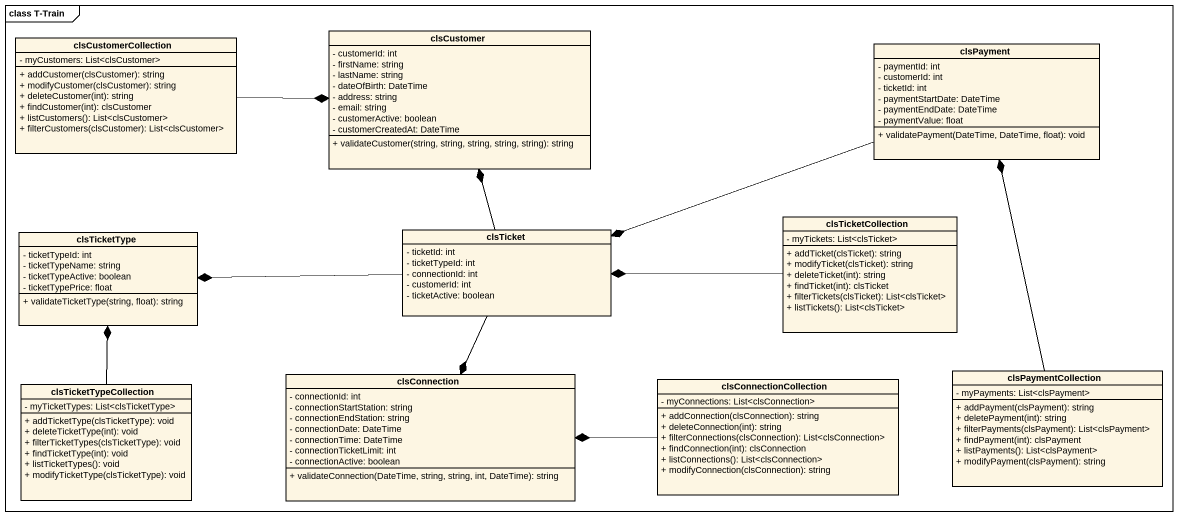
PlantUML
@startuml
mainframe class T-Train
hide circle
hide empty members
skinparam classAttributeIconSize 0
class clsCustomer {
  - customerId: int
  - firstName: string
  - lastName: string
  - dateOfBirth: DateTime
  - address: string
  - email: string
  - customerActive: boolean
  - customerCreatedAt: DateTime
  + validateCustomer(string, string, string, string, string): string
}
class clsCustomerCollection {
  - myCustomers: List<clsCustomer>
  + addCustomer(clsCustomer): string
  + modifyCustomer(clsCustomer): string
  + deleteCustomer(int): string
  + findCustomer(int): clsCustomer
  + listCustomers(): List<clsCustomer>
  + filterCustomers(clsCustomer): List<clsCustomer>
}
class clsPayment {
  - paymentId: int
  - customerId: int
  - ticketId: int
  - paymentStartDate: DateTime
  - paymentEndDate: DateTime
  - paymentValue: float
  + validatePayment(DateTime, DateTime, float): void
}
class clsTicketCollection {
  - myTickets: List<clsTicket>
  + addTicket(clsTicket): string
  + modifyTicket(clsTicket): string
  + deleteTicket(int): string
  + findTicket(int): clsTicket
  + filterTickets(clsTicket): List<clsTicket>
  + listTickets(): List<clsTicket>
}
class clsTicketType {
  - ticketTypeId: int
  - ticketTypeName: string
  - ticketTypeActive: boolean
  - ticketTypePrice: float
  + validateTicketType(string, float): string
}
class clsTicket {
  - ticketId: int
  - ticketTypeId: int
  - connectionId: int
  - customerId: int
  - ticketActive: boolean
}
class clsConnection {
  - connectionId: int
  - connectionStartStation: string
  - connectionEndStation: string
  - connectionDate: DateTime
  - connectionTime: DateTime
  - connectionTicketLimit: int
  - connectionActive: boolean
  + validateConnection(DateTime, string, string, int, DateTime): string
}
class clsConnectionCollection {
  - myConnections: List<clsConnection>
  + addConnection(clsConnection): string
  + deleteConnection(int): string
  + filterConnections(clsConnection): List<clsConnection>
  + findConnection(int): clsConnection
  + listConnections(): List<clsConnection>
  + modifyConnection(clsConnection): string
}
class clsPaymentCollection {
  - myPayments: List<clsPayment>
  + addPayment(clsPayment): string
  + deletePayment(int): string
  + filterPayments(clsPayment): List<clsPayment>
  + findPayment(int): clsPayment
  + listPayments(): List<clsPayment>
  + modifyPayment(clsPayment): string
}
class clsTicketTypeCollection {
  - myTicketTypes: List<clsTicketType>
  + addTicketType(clsTicketType): void
  + deleteTicketType(int): void
  + filterTicketTypes(clsTicketType): void
  + findTicketType(int): void
  + listTicketTypes(): void
  + modifyTicketType(clsTicketType): void
}
clsCustomerCollection -right-* clsCustomer
clsPayment -left-* clsTicket
clsTicketCollection -left-* clsTicket
clsTicket -up-* clsCustomer
clsTicket -left-* clsTicketType
clsTicket --* clsConnection
clsConnectionCollection -left-* clsConnection
clsPaymentCollection -up-* clsPayment
clsTicketTypeCollection -up-* clsTicketType
@enduml
